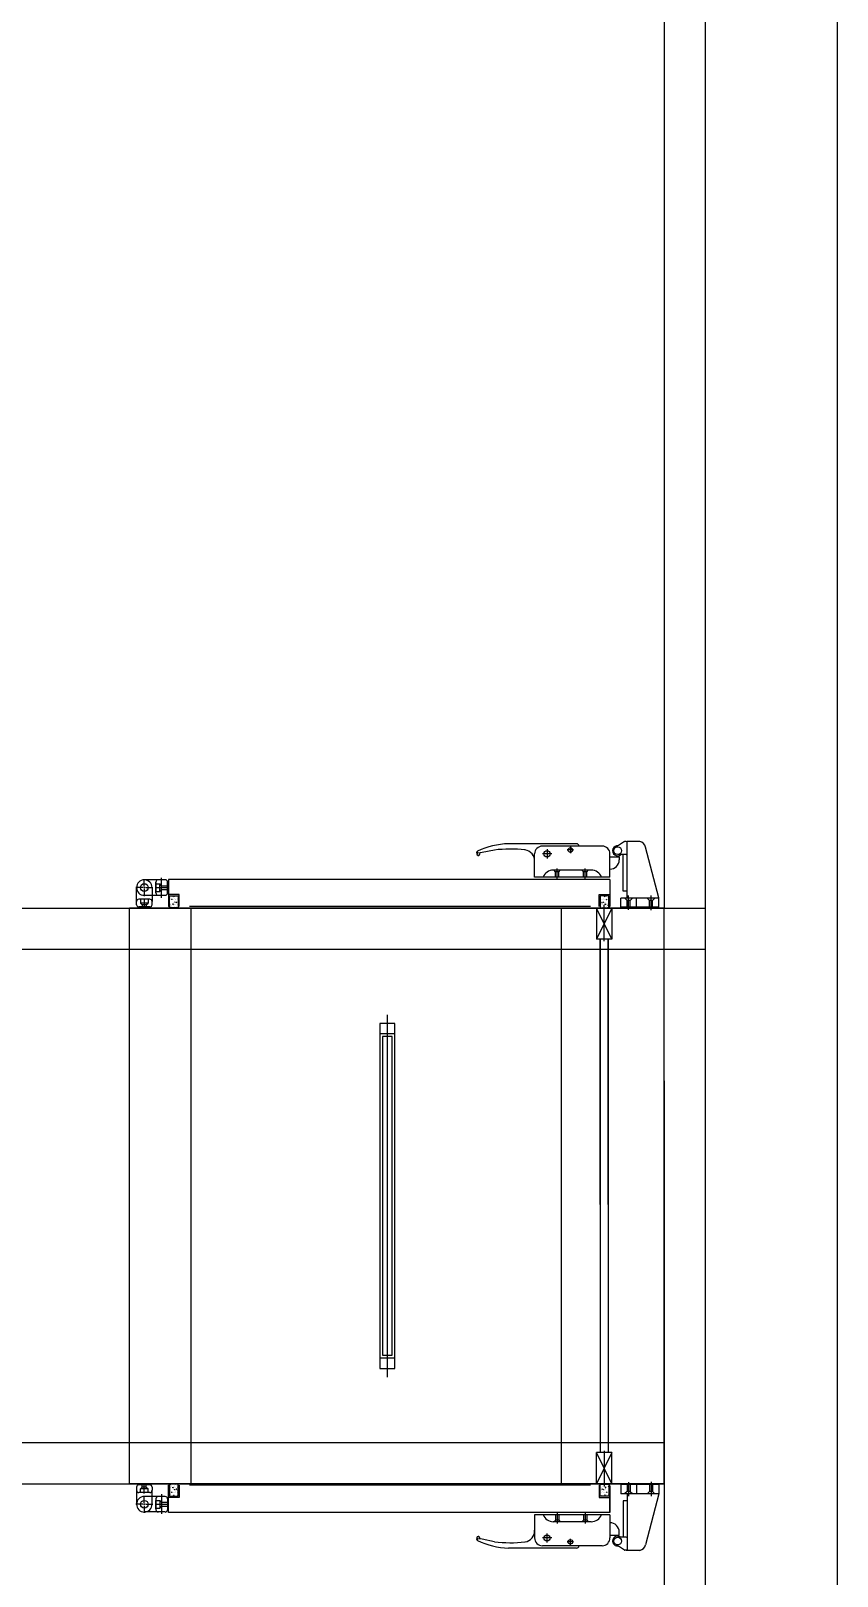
# Model space of a CAD drawing. Header units: millimetres. Extents: x 11414 to 120121, y 3637 to 81420.
# Drawn here: x 96497 to 97477, y 62065 to 63944 of the extents above; entities that cross this region are included whole.
import ezdxf
from ezdxf.enums import TextEntityAlignment as Align

# ---------------------------------------------------------------- set-up
doc = ezdxf.new("R2010")
doc.units = ezdxf.units.MM
doc.header["$LTSCALE"] = 100
doc.layers.get('0').update_dxf_attribs({"color": 251})
for name, color, linetype in [('ARC-7$0$ARCH', 9, 'Continuous'), ('ARC-7$0$동물실', 9, 'Continuous'), ('ARC-7$0$방화석고', 9, 'Continuous')]:
    doc.layers.add(name, color=color, linetype=linetype)
doc.styles.add('ARC-7$0$돋움', font='')
doc.styles.add('ARC-7$0$울릉도l', font='')
doc.styles.get('ARC-7$0$돋움').set_extended_font_data('DotumChe')
doc.styles.get('ARC-7$0$울릉도l').set_extended_font_data('Dotum')

# ---------------------------------------------------------------- blocks, each defined once
blk = doc.blocks.new('ARC-7')
at = {"layer": 'ARC-7$0$동물실', "color": 251}
for p, q in [((678282.8, -433108.5), (678282.8, -434908.5)), ((678176.1, -434830.1), (678093.2, -434830.1)), ((678207.3, -434833), (678134.6, -434833)), ((678140.2, -434836.7), (678140.2, -434848.1)), ((678168.6, -434833.9), (678168.6, -434841.4)), ((678234.4, -434827.4), (678223.3, -434834.8)), ((678236.5, -434827.4), (678234.9, -434827.4)), ((678237.5, -434896.2), (678237.5, -434827.3)), ((678253, -434827.3), (678237.5, -434827.3)), ((678237.5, -434842.4), (678237.5, -434828.2)), ((678276.1, -434895.9), (678259.8, -434834.2)), ((678055.1, -434840.4), (678055.2, -434839.9)), ((678061.3, -434840.8), (678056.1, -434841.5)), ((678076.3, -434837.8), (678061.3, -434840.8)), ((678125.1, -434870.7), (678125.1, -434842.4)), ((678145.9, -434842.4), (678134.6, -434842.4)), ((678172.3, -434837.7), (678164.8, -434837.7)), ((678216.7, -434870.7), (678216.7, -434842.4)), ((678216.7, -434845.9), (678228, -434845.9)), ((678236.5, -434843.3), (678226.1, -434843.3)), ((678228, -434845.9), (678228, -434849.7)), ((678232.7, -434887.7), (678232.7, -434843.3)), ((677650.6, -434881.5), (677650.6, -434873.1)), ((677676.1, -434874), (677650.6, -434874)), ((677650.6, -434874), (677650.6, -434874)), ((677671.4, -434895.7), (677671.4, -434871.6)), ((678216.7, -434873.5), (677680, -434873.5)), ((677680, -434873.5), (677680, -434906.6)), ((678216.7, -434870.7), (678125.1, -434870.7)), ((678194, -434862.2), (678147.8, -434862.2)), ((678150.6, -434864.1), (678148.7, -434862.2)), ((678154.4, -434864.1), (678150.6, -434864.1)), ((678150.6, -434870.7), (678150.6, -434864.1)), ((678152.5, -434873.1), (678152.5, -434860.1)), ((678154.4, -434864.1), (678156.3, -434862.2)), ((678154.4, -434870.7), (678154.4, -434864.1)), ((678184.6, -434864.1), (678182.7, -434862.2)), ((678188.4, -434864.1), (678184.6, -434864.1)), ((678184.6, -434870.7), (678184.6, -434864.1)), ((678186.5, -434873.1), (678186.5, -434860.1)), ((678188.4, -434864.1), (678190.3, -434862.2)), ((678188.4, -434870.7), (678188.4, -434864.1)), ((678216.7, -434860.1), (678216.7, -434860.1)), ((678216.7, -434873.5), (678216.7, -434906.6)), ((677648.7, -434883.4), (677640.2, -434883.4)), ((677641.2, -434900.4), (677641.2, -434883.4)), ((677641.2, -434883.4), (677641.2, -434883.4)), ((677651.5, -434883.4), (677649.6, -434883.4)), ((677650.6, -434882.5), (677650.6, -434884.4)), ((677650.6, -434885.3), (677650.6, -434893.8)), ((677676.1, -434892.9), (677650.6, -434892.9)), ((677652.5, -434883.4), (677661, -434883.4)), ((677660, -434883.4), (677660, -434892.8)), ((677660, -434892.8), (677660, -434900.4)), ((677663.8, -434883.4), (677678.9, -434883.4)), ((677664.7, -434890), (677664.7, -434876.8)), ((677664.7, -434877.8), (677664.7, -434888.2)), ((677664.7, -434889.1), (677664.7, -434878.7)), ((677664.7, -434878.7), (677669.5, -434878.7)), ((677664.7, -434888.2), (677669.5, -434888.2)), ((677669.5, -434888.2), (677669.5, -434878.7)), ((677671.4, -434881.1), (677669.5, -434878.7)), ((677671.4, -434885.8), (677669.5, -434888.2)), ((677671.4, -434881.1), (677678.9, -434881.1)), ((677671.4, -434885.8), (677671.4, -434881.1)), ((677671.4, -434885.8), (677678.9, -434885.8)), ((677678.9, -434890), (677678.9, -434876.8)), ((677693, -434891.7), (677680, -434891.7)), ((677681.2, -434907.9), (677681.2, -434893.3)), ((677681.2, -434893.3), (677691.7, -434893.3)), ((677684.2, -434893.3), (677684.1, -434893.4)), ((677684.1, -434893.3), (677684.1, -434893.4)), ((677685.9, -434893.5), (677685.9, -434893.5)), ((677691, -434893.7), (677691, -434893.7)), ((677691.7, -434893.3), (677691.7, -434907.9)), ((677693, -434906.5), (677693, -434891.7)), ((678203.7, -434906.5), (678203.7, -434891.7)), ((678203.7, -434891.7), (678216.7, -434891.7)), ((678204.9, -434893.3), (678204.9, -434907.9)), ((678215.5, -434893.3), (678204.9, -434893.3)), ((678205.5, -434893.7), (678205.5, -434893.7)), ((678210.5, -434893.5), (678210.5, -434893.5)), ((678212.2, -434893.3), (678212.3, -434893.4)), ((678212.4, -434893.3), (678212.3, -434893.4)), ((678215.5, -434907.9), (678215.5, -434893.3)), ((678237.5, -434887.7), (678232.7, -434887.7)), ((678239.3, -434910.4), (678239.3, -434893.2)), ((678266.7, -434910.8), (678266.7, -434893.2)), ((676532.8, -434908.5), (678332.8, -434908.5)), ((678282.8, -434908.5), (677632.8, -434908.5)), ((677632.8, -435608.5), (677632.8, -434908.5)), ((677641.2, -434904.2), (677641.2, -434900.4)), ((677657.2, -434897.6), (677644, -434897.6)), ((677657.2, -434907), (677644, -434907)), ((677645.9, -434897.6), (677645.9, -434902.3)), ((677655.3, -434902.3), (677645.9, -434902.3)), ((677648.2, -434904.2), (677645.9, -434902.3)), ((677652.9, -434904.2), (677648.2, -434904.2)), ((677648.2, -434904.2), (677648.2, -434907)), ((677650.6, -434896.6), (677650.6, -434908.2)), ((677652.9, -434904.2), (677655.3, -434902.3)), ((677652.9, -434904.2), (677652.9, -434907)), ((677655.3, -434897.6), (677655.3, -434902.3)), ((677660, -434904.2), (677660, -434900.4)), ((677681.2, -434906.6), (677680, -434906.6)), ((677681.4, -434900.6), (677681.2, -434900.5)), ((677681.4, -434900.6), (677681.2, -434900.9)), ((677691.7, -434907.9), (677681.2, -434907.9)), ((677681.3, -434895.1), (677681.3, -434895.1)), ((677681.3, -434907), (677681.3, -434907)), ((677681.6, -434904.4), (677681.4, -434905)), ((677682.1, -434904.7), (677681.4, -434905)), ((677682.1, -434904.7), (677681.6, -434904.4)), ((677681.7, -434901.4), (677681.7, -434901.4)), ((677682.1, -434897), (677682.1, -434897)), ((677682.7, -434907.7), (677682.1, -434907.6)), ((677682.1, -434907.6), (677682.2, -434907.9)), ((677682.2, -434898.4), (677682.2, -434898.4)), ((677682.2, -434903.1), (677682.2, -434903.1)), ((677682.3, -434894.9), (677682.3, -434894.9)), ((677682.7, -434907.7), (677682.5, -434907.9)), ((677683.2, -434905), (677683.2, -434905)), ((677683.4, -434906.9), (677683.4, -434906.9)), ((677683.9, -434897.6), (677683.7, -434898.1)), ((677684.4, -434897.9), (677683.7, -434898.1)), ((677684.4, -434897.9), (677683.9, -434897.6)), ((677684.1, -434898.3), (677684.1, -434898.3)), ((677684.7, -434894.6), (677684.7, -434894.6)), ((677684.9, -434898.4), (677684.9, -434898.4)), ((677685.2, -434903.3), (677685.3, -434904.2)), ((677686.1, -434903.4), (677685.2, -434903.3)), ((677686.1, -434903.4), (677685.3, -434904.2)), ((677685.5, -434907.4), (677685.5, -434907.4)), ((677685.6, -434904.2), (677685.6, -434904.2)), ((677685.7, -434901.1), (677685.7, -434901.1)), ((677685.7, -434901.3), (677685.7, -434901.3)), ((677685.8, -434897.9), (677685.8, -434897.9)), ((677686, -434894.8), (677686, -434894.8)), ((677686.9, -434894), (677686.3, -434894)), ((677686.3, -434894), (677686.4, -434894.6)), ((677686.9, -434894), (677686.4, -434894.6)), ((677686.8, -434894.1), (677686.8, -434894.1)), ((677686.8, -434904.5), (677686.8, -434904.5)), ((677686.8, -434906.1), (677686.8, -434906.1)), ((677687.1, -434897.3), (677687.1, -434897.3)), ((677687.2, -434900.4), (677687.2, -434900.4)), ((677687.3, -434903.4), (677687.3, -434903.4)), ((677688.2, -434901.1), (677687.6, -434901.1)), ((677687.6, -434901.1), (677687.7, -434901.7)), ((677688.2, -434901.1), (677687.7, -434901.7)), ((677688.2, -434897.6), (677688.2, -434897.6)), ((677688.4, -434907.1), (677688.4, -434907.1)), ((677689.1, -434898.5), (677689.1, -434898.5)), ((677689.1, -434904.2), (677689.1, -434904.2)), ((677689.3, -434900.8), (677689.3, -434900.8)), ((677689.6, -434901.4), (677689.4, -434901.9)), ((677690, -434901.7), (677689.4, -434901.9)), ((677690, -434901.7), (677689.6, -434901.4)), ((677690.3, -434906.8), (677690.3, -434906.8)), ((677690.4, -434897.4), (677690.4, -434897.4)), ((677690.4, -434903.6), (677690.4, -434903.6)), ((677690.5, -434900.5), (677690.5, -434900.5)), ((677690.6, -434897.3), (677690.6, -434897.3)), ((677690.7, -434893.8), (677690.7, -434893.8)), ((677690.7, -434894.2), (677690.7, -434894.2)), ((677691.6, -434900.5), (677691.6, -434900.5)), ((677691.7, -434895), (677691.7, -434895.1)), ((677691.7, -434895.1), (677691.7, -434895.1)), ((678193.2, -434906.6), (677705.7, -434906.6)), ((677707.8, -435608.5), (677707.8, -434908.5)), ((678157.8, -435608.5), (678157.8, -434908.5)), ((678214.8, -434908.5), (678196, -434908.5)), ((678214.8, -434908.5), (678196, -434908.5)), ((678219.1, -434946.2), (678200.3, -434908.5)), ((678219.1, -434908.5), (678200.3, -434946.2)), ((678200.3, -434908.5), (678200.3, -434946.2)), ((678204.7, -434895), (678204.8, -434895.1)), ((678204.7, -434895.1), (678204.8, -434895.1)), ((678204.8, -434900.5), (678204.8, -434900.5)), ((678204.9, -434907.9), (678215.5, -434907.9)), ((678205.7, -434894.2), (678205.7, -434894.2)), ((678205.8, -434893.8), (678205.8, -434893.8)), ((678205.8, -434897.3), (678205.8, -434897.3)), ((678205.9, -434900.5), (678205.9, -434900.5)), ((678206, -434897.4), (678206, -434897.4)), ((678206.1, -434903.6), (678206.1, -434903.6)), ((678206.2, -434906.8), (678206.2, -434906.8)), ((678206.4, -434901.7), (678206.9, -434901.4)), ((678206.4, -434901.7), (678207.1, -434901.9)), ((678206.9, -434901.4), (678207.1, -434901.9)), ((678207.2, -434900.8), (678207.2, -434900.8)), ((678207.3, -434898.5), (678207.3, -434898.5)), ((678207.3, -434904.2), (678207.3, -434904.2)), ((678208, -434907.1), (678208, -434907.1)), ((678208.3, -434897.6), (678208.3, -434897.6)), ((678208.3, -434901.1), (678208.7, -434901.7)), ((678208.3, -434901.1), (678208.8, -434901.1)), ((678208.8, -434901.1), (678208.7, -434901.7)), ((678209.2, -434903.4), (678209.2, -434903.4)), ((678209.3, -434897.3), (678209.3, -434897.3)), ((678209.3, -434900.4), (678209.3, -434900.4)), ((678209.6, -434894), (678210, -434894.6)), ((678209.6, -434894), (678210.1, -434894)), ((678209.6, -434894.1), (678209.6, -434894.1)), ((678209.7, -434904.5), (678209.7, -434904.5)), ((678209.7, -434948.5), (678209.7, -434904.9)), ((678209.7, -434906.1), (678209.7, -434906.1)), ((678210.1, -434894), (678210, -434894.6)), ((678210.4, -434903.4), (678211.2, -434903.3)), ((678210.4, -434903.4), (678211.1, -434904.2)), ((678210.5, -434894.8), (678210.5, -434894.8)), ((678210.6, -434897.9), (678210.6, -434897.9)), ((678210.7, -434901.1), (678210.7, -434901.1)), ((678210.7, -434901.3), (678210.7, -434901.3)), ((678210.8, -434904.2), (678210.8, -434904.2)), ((678210.9, -434907.4), (678210.9, -434907.4)), ((678211.2, -434903.3), (678211.1, -434904.2)), ((678211.5, -434898.4), (678211.5, -434898.4)), ((678211.7, -434894.6), (678211.7, -434894.6)), ((678212, -434897.9), (678212.5, -434897.6)), ((678212, -434897.9), (678212.7, -434898.1)), ((678212.4, -434898.3), (678212.4, -434898.3)), ((678212.5, -434897.6), (678212.7, -434898.1)), ((678213, -434906.9), (678213, -434906.9)), ((678213.2, -434905), (678213.2, -434905)), ((678213.7, -434907.7), (678214.3, -434907.6)), ((678213.7, -434907.7), (678213.9, -434907.9)), ((678214.1, -434894.9), (678214.1, -434894.9)), ((678214.2, -434898.4), (678214.2, -434898.4)), ((678214.2, -434903.1), (678214.2, -434903.1)), ((678214.3, -434907.6), (678214.2, -434907.9)), ((678214.3, -434904.7), (678214.8, -434904.4)), ((678214.3, -434904.7), (678215, -434905)), ((678214.4, -434897), (678214.4, -434897)), ((678214.8, -434901.4), (678214.8, -434901.4)), ((678214.8, -434904.4), (678215, -434905)), ((678215, -434900.6), (678215.3, -434900.5)), ((678215, -434900.6), (678215.3, -434900.9)), ((678215.1, -434895.1), (678215.1, -434895.1)), ((678215.2, -434907), (678215.2, -434907)), ((678215.5, -434906.6), (678216.7, -434906.6)), ((678219.1, -434908.5), (678219.1, -434946.2)), ((678276.2, -434896.2), (678229.9, -434896.2)), ((678229.9, -434907.4), (678229.9, -434896.2)), ((678276.2, -434907.4), (678229.9, -434907.4)), ((678237.5, -434899.1), (678234.6, -434896.3)), ((678241.2, -434899.1), (678237.5, -434899.1)), ((678237.5, -434907.4), (678237.5, -434899.1)), ((678241.2, -434899.1), (678244.1, -434896.3)), ((678241.2, -434907.4), (678241.2, -434899.1)), ((678248.8, -434907.4), (678248.8, -434896.2)), ((678264.8, -434899), (678262, -434896.2)), ((678268.6, -434899), (678264.8, -434899)), ((678264.8, -434907.4), (678264.8, -434899)), ((678268.6, -434899), (678271.4, -434896.2)), ((678268.6, -434907.4), (678268.6, -434899)), ((678276.2, -434907.4), (678276.2, -434896.3)), ((678282.8, -435608.5), (678282.8, -434908.5)), ((678219.1, -434946.2), (678200.3, -434946.2)), ((678204.9, -434946.2), (678204.9, -435570.7)), ((678204.9, -435268.7), (678204.9, -434946.2)), ((678214.5, -434946.2), (678214.5, -435570.7)), ((678214.5, -435268.7), (678214.5, -434946.2)), ((677946.1, -435478.9), (677946.1, -435038)), ((677936.8, -435048.6), (677936.8, -435468.3)), ((677955.3, -435048.6), (677936.8, -435048.6)), ((677955.3, -435061.5), (677936.8, -435061.5)), ((677955.3, -435468.3), (677955.3, -435048.6)), ((677940.1, -435064.7), (677940.1, -435452.2)), ((677952.1, -435064.7), (677940.1, -435064.7)), ((677952.1, -435452.2), (677952.1, -435064.7)), ((678282.8, -435118.5), (678282.8, -451608.5)), ((677936.8, -435455.4), (677955.3, -435455.4)), ((677940.1, -435452.2), (677952.1, -435452.2)), ((677936.8, -435468.3), (677955.3, -435468.3)), ((676532.8, -435558.5), (678282.8, -435558.5)), ((678209.7, -435568.4), (678209.7, -435612)), ((678200.3, -435608.5), (678200.3, -435570.7)), ((678219.1, -435570.7), (678200.3, -435608.5)), ((678219.1, -435608.5), (678200.3, -435570.7)), ((678219.1, -435570.7), (678200.3, -435570.7)), ((678219.1, -435608.5), (678219.1, -435570.7)), ((678239.3, -435606.5), (678239.3, -435623.7)), ((678266.7, -435606.1), (678266.7, -435623.7)), ((676532.8, -435608.5), (678282.8, -435608.5)), ((678282.8, -435608.5), (677632.8, -435608.5)), ((677641.2, -435612.7), (677641.2, -435616.5)), ((677641.2, -435616.5), (677641.2, -435633.5)), ((677657.2, -435609.9), (677644, -435609.9)), ((677657.2, -435619.3), (677644, -435619.3)), ((677648.2, -435612.7), (677645.9, -435614.6)), ((677655.3, -435614.6), (677645.9, -435614.6)), ((677645.9, -435619.3), (677645.9, -435614.6)), ((677648.2, -435612.7), (677648.2, -435609.9)), ((677652.9, -435612.7), (677648.2, -435612.7)), ((677650.6, -435620.3), (677650.6, -435608.7)), ((677650.6, -435631.6), (677650.6, -435623.1)), ((677676.1, -435624), (677650.6, -435624)), ((677652.9, -435612.7), (677652.9, -435609.9)), ((677652.9, -435612.7), (677655.3, -435614.6)), ((677655.3, -435619.3), (677655.3, -435614.6)), ((677660, -435612.7), (677660, -435616.5)), ((677660, -435624.1), (677660, -435616.5)), ((677660, -435633.5), (677660, -435624.1)), ((677671.4, -435621.2), (677671.4, -435645.3)), ((677680, -435643.4), (677680, -435610.3)), ((677681.2, -435610.3), (677680, -435610.3)), ((677693, -435625.2), (677680, -435625.2)), ((677691.7, -435609), (677681.2, -435609)), ((677681.2, -435609), (677681.2, -435623.6)), ((677681.4, -435616.4), (677681.2, -435616.1)), ((677681.4, -435616.4), (677681.2, -435616.5)), ((677681.2, -435623.6), (677691.7, -435623.6)), ((677681.3, -435610), (677681.3, -435610)), ((677681.3, -435621.9), (677681.3, -435621.9)), ((677682.1, -435612.3), (677681.4, -435612)), ((677681.6, -435612.6), (677681.4, -435612)), ((677682.1, -435612.3), (677681.6, -435612.6)), ((677681.7, -435615.6), (677681.7, -435615.6)), ((677682.1, -435609.4), (677682.2, -435609.1)), ((677682.7, -435609.3), (677682.1, -435609.4)), ((677682.1, -435619.9), (677682.1, -435619.9)), ((677682.2, -435613.9), (677682.2, -435613.9)), ((677682.2, -435618.6), (677682.2, -435618.6)), ((677682.3, -435622.1), (677682.3, -435622.1)), ((677682.7, -435609.3), (677682.5, -435609.1)), ((677683.2, -435612), (677683.2, -435612)), ((677683.4, -435610.1), (677683.4, -435610.1)), ((677684.4, -435619.1), (677683.7, -435618.9)), ((677683.9, -435619.4), (677683.7, -435618.9)), ((677684.4, -435619.1), (677683.9, -435619.4)), ((677684.1, -435618.7), (677684.1, -435618.7)), ((677684.2, -435623.7), (677684.1, -435623.6)), ((677684.1, -435623.7), (677684.1, -435623.6)), ((677684.7, -435622.4), (677684.7, -435622.4)), ((677684.9, -435618.6), (677684.9, -435618.6)), ((677685.2, -435613.7), (677685.3, -435612.8)), ((677686.1, -435613.6), (677685.2, -435613.7)), ((677686.1, -435613.6), (677685.3, -435612.8)), ((677685.5, -435609.6), (677685.5, -435609.6)), ((677685.6, -435612.8), (677685.6, -435612.8)), ((677685.7, -435615.7), (677685.7, -435615.7)), ((677685.7, -435615.9), (677685.7, -435615.9)), ((677685.8, -435619.1), (677685.8, -435619.1)), ((677685.9, -435623.5), (677685.9, -435623.5)), ((677686, -435622.2), (677686, -435622.2)), ((677686.3, -435623), (677686.4, -435622.4)), ((677686.9, -435622.9), (677686.3, -435623)), ((677686.9, -435622.9), (677686.4, -435622.4)), ((677686.8, -435610.9), (677686.8, -435610.9)), ((677686.8, -435612.4), (677686.8, -435612.4)), ((677686.8, -435622.9), (677686.8, -435622.9)), ((677687.1, -435619.7), (677687.1, -435619.7)), ((677687.2, -435616.6), (677687.2, -435616.6)), ((677687.3, -435613.6), (677687.3, -435613.6)), ((677687.6, -435615.9), (677687.7, -435615.3)), ((677688.2, -435615.8), (677687.6, -435615.9)), ((677688.2, -435615.8), (677687.7, -435615.3)), ((677688.2, -435619.4), (677688.2, -435619.4)), ((677688.4, -435609.9), (677688.4, -435609.9)), ((677689.1, -435612.8), (677689.1, -435612.8)), ((677689.1, -435618.5), (677689.1, -435618.5)), ((677689.3, -435616.2), (677689.3, -435616.2)), ((677690, -435615.3), (677689.4, -435615.1)), ((677689.6, -435615.6), (677689.4, -435615.1)), ((677690, -435615.3), (677689.6, -435615.6)), ((677690.3, -435610.2), (677690.3, -435610.2)), ((677690.4, -435613.4), (677690.4, -435613.4)), ((677690.4, -435619.6), (677690.4, -435619.6)), ((677690.5, -435616.5), (677690.5, -435616.5)), ((677690.6, -435619.7), (677690.6, -435619.7)), ((677690.7, -435622.8), (677690.7, -435622.8)), ((677690.7, -435623.1), (677690.7, -435623.1)), ((677691, -435623.3), (677691, -435623.3)), ((677691.6, -435616.5), (677691.6, -435616.5)), ((677691.7, -435623.6), (677691.7, -435609)), ((677691.7, -435621.9), (677691.7, -435621.9)), ((677691.7, -435622), (677691.7, -435621.9)), ((677693, -435610.4), (677693, -435625.2)), ((678193.2, -435610.3), (677705.7, -435610.3)), ((678214.8, -435608.5), (678196, -435608.5)), ((678203.7, -435610.4), (678203.7, -435625.2)), ((678203.7, -435625.2), (678216.7, -435625.2)), ((678204.9, -435609), (678215.5, -435609)), ((678204.9, -435623.6), (678204.9, -435609)), ((678215.5, -435623.6), (678204.9, -435623.6)), ((678205.3, -435621.6), (678205.4, -435621.6)), ((678205.3, -435621.7), (678205.4, -435621.6)), ((678205.4, -435616.2), (678205.4, -435616.2)), ((678206.1, -435623), (678206.1, -435623)), ((678206.3, -435622.5), (678206.3, -435622.5)), ((678206.4, -435619.4), (678206.4, -435619.4)), ((678206.4, -435622.8), (678206.4, -435622.8)), ((678206.6, -435616.2), (678206.6, -435616.2)), ((678206.6, -435619.3), (678206.6, -435619.3)), ((678206.7, -435613.1), (678206.7, -435613.1)), ((678206.8, -435609.9), (678206.8, -435609.9)), ((678207, -435615), (678207.7, -435614.8)), ((678207, -435615), (678207.5, -435615.3)), ((678207.5, -435615.3), (678207.7, -435614.8)), ((678207.8, -435615.9), (678207.8, -435615.9)), ((678207.9, -435612.5), (678207.9, -435612.5)), ((678207.9, -435618.2), (678207.9, -435618.2)), ((678208.6, -435609.6), (678208.6, -435609.6)), ((678208.9, -435615.5), (678209.3, -435615)), ((678208.9, -435615.5), (678209.4, -435615.6)), ((678208.9, -435619.1), (678208.9, -435619.1)), ((678209.4, -435615.6), (678209.3, -435615)), ((678209.8, -435613.3), (678209.8, -435613.3)), ((678209.9, -435616.3), (678209.9, -435616.3)), ((678209.9, -435619.4), (678209.9, -435619.4)), ((678210.2, -435622.6), (678210.6, -435622.1)), ((678210.2, -435622.6), (678210.7, -435622.7)), ((678210.2, -435622.6), (678210.2, -435622.6)), ((678210.3, -435610.6), (678210.3, -435610.6)), ((678210.3, -435612.1), (678210.3, -435612.1)), ((678210.7, -435622.7), (678210.6, -435622.1)), ((678211, -435613.3), (678211.7, -435612.5)), ((678211, -435613.3), (678211.8, -435613.4)), ((678211.1, -435621.9), (678211.1, -435621.9)), ((678211.1, -435623.2), (678211.1, -435623.2)), ((678211.2, -435618.8), (678211.2, -435618.8)), ((678211.3, -435615.6), (678211.3, -435615.6)), ((678211.4, -435612.5), (678211.4, -435612.5)), ((678211.4, -435615.4), (678211.4, -435615.4)), ((678211.5, -435609.3), (678211.5, -435609.3)), ((678211.8, -435613.4), (678211.7, -435612.5)), ((678212.1, -435618.3), (678212.1, -435618.3)), ((678212.4, -435622.1), (678212.4, -435622.1)), ((678212.6, -435618.8), (678213.3, -435618.6)), ((678212.6, -435618.8), (678213.1, -435619.1)), ((678212.8, -435623.4), (678213, -435623.3)), ((678213, -435618.4), (678213, -435618.4)), ((678213, -435623.4), (678213, -435623.3)), ((678213.1, -435619.1), (678213.3, -435618.6)), ((678213.6, -435609.8), (678213.6, -435609.8)), ((678213.8, -435611.7), (678213.8, -435611.7)), ((678214.3, -435609), (678214.6, -435608.8)), ((678214.3, -435609), (678214.9, -435609.1)), ((678214.7, -435621.7), (678214.7, -435621.7)), ((678214.9, -435609.1), (678214.8, -435608.8)), ((678214.8, -435613.6), (678214.8, -435613.6)), ((678214.8, -435618.3), (678214.8, -435618.3)), ((678214.9, -435612), (678215.6, -435611.7)), ((678214.9, -435612), (678215.4, -435612.3)), ((678215, -435619.6), (678215, -435619.6)), ((678215.4, -435612.3), (678215.6, -435611.7)), ((678215.4, -435615.3), (678215.4, -435615.3)), ((678215.5, -435609), (678215.5, -435623.6)), ((678215.5, -435610.3), (678216.7, -435610.3)), ((678215.6, -435616.1), (678215.9, -435615.8)), ((678215.6, -435616.1), (678215.9, -435616.2)), ((678215.7, -435621.6), (678215.7, -435621.6)), ((678215.8, -435609.7), (678215.8, -435609.7)), ((678216.7, -435643.4), (678216.7, -435610.3)), ((678216.7, -435611.3), (678216.7, -435643.4)), ((678276.2, -435609.5), (678229.9, -435609.5)), ((678229.9, -435609.5), (678229.9, -435620.7)), ((678276.2, -435620.7), (678229.9, -435620.7)), ((678237.5, -435617.8), (678234.6, -435620.6)), ((678237.5, -435609.5), (678237.5, -435617.8)), ((678241.2, -435617.8), (678237.5, -435617.8)), ((678237.5, -435620.7), (678237.5, -435689.6)), ((678241.2, -435609.5), (678241.2, -435617.8)), ((678241.2, -435617.8), (678244.1, -435620.6)), ((678248.8, -435609.5), (678248.8, -435620.7)), ((678276.1, -435621), (678259.8, -435682.7)), ((678264.8, -435617.9), (678262, -435620.7)), ((678264.8, -435609.5), (678264.8, -435617.9)), ((678268.6, -435617.9), (678264.8, -435617.9)), ((678268.6, -435609.5), (678268.6, -435617.9)), ((678268.6, -435617.9), (678271.4, -435620.7)), ((678276.2, -435609.5), (678276.2, -435620.6)), ((677648.7, -435633.5), (677640.2, -435633.5)), ((677641.2, -435633.5), (677641.2, -435633.5)), ((677651.5, -435633.5), (677649.6, -435633.5)), ((677650.6, -435634.4), (677650.6, -435632.5)), ((677650.6, -435635.4), (677650.6, -435643.9)), ((677676.1, -435642.9), (677650.6, -435642.9)), ((677650.6, -435642.9), (677650.6, -435642.9)), ((677652.5, -435633.5), (677661, -435633.5)), ((677663.8, -435633.5), (677678.9, -435633.5)), ((677664.7, -435626.9), (677664.7, -435640.1)), ((677664.7, -435627.8), (677664.7, -435638.2)), ((677664.7, -435639.1), (677664.7, -435628.8)), ((677664.7, -435628.8), (677669.5, -435628.8)), ((677664.7, -435638.2), (677669.5, -435638.2)), ((677669.5, -435628.8), (677669.5, -435638.2)), ((677671.4, -435631.1), (677669.5, -435628.8)), ((677671.4, -435635.8), (677669.5, -435638.2)), ((677671.4, -435631.1), (677678.9, -435631.1)), ((677671.4, -435631.1), (677671.4, -435635.8)), ((677671.4, -435635.8), (677678.9, -435635.8)), ((677678.9, -435626.9), (677678.9, -435640.1)), ((678216.7, -435643.4), (677680, -435643.4)), ((678152.5, -435643.8), (678152.5, -435656.8)), ((678186.5, -435643.8), (678186.5, -435656.8)), ((678232.7, -435629.2), (678232.7, -435673.6)), ((678237.5, -435629.2), (678232.7, -435629.2)), ((678216.7, -435646.2), (678125.1, -435646.2)), ((678125.1, -435646.2), (678125.1, -435674.5)), ((678194, -435654.7), (678147.8, -435654.7)), ((678150.6, -435652.8), (678148.7, -435654.7)), ((678150.6, -435646.2), (678150.6, -435652.8)), ((678154.4, -435652.8), (678150.6, -435652.8)), ((678154.4, -435646.2), (678154.4, -435652.8)), ((678154.4, -435652.8), (678156.3, -435654.7)), ((678184.6, -435652.8), (678182.7, -435654.7)), ((678184.6, -435646.2), (678184.6, -435652.8)), ((678188.4, -435652.8), (678184.6, -435652.8)), ((678188.4, -435646.2), (678188.4, -435652.8)), ((678188.4, -435652.8), (678190.3, -435654.7)), ((678216.7, -435646.2), (678216.7, -435674.5)), ((678216.7, -435656.9), (678216.7, -435656.9)), ((678055.1, -435676.6), (678055.2, -435677)), ((678061.3, -435676.1), (678056.1, -435675.4)), ((678076.3, -435679.1), (678061.3, -435676.1)), ((678145.9, -435674.5), (678134.6, -435674.5)), ((678140.2, -435680.2), (678140.2, -435668.9)), ((678172.3, -435679.2), (678164.8, -435679.2)), ((678168.6, -435683), (678168.6, -435675.5)), ((678216.7, -435671), (678228, -435671)), ((678234.4, -435689.5), (678223.3, -435682.2)), ((678236.5, -435673.6), (678226.1, -435673.6)), ((678228, -435671), (678228, -435667.2)), ((678237.5, -435674.5), (678237.5, -435688.7)), ((678176.1, -435686.8), (678093.2, -435686.8)), ((678207.3, -435684), (678134.6, -435684)), ((678236.5, -435689.5), (678234.9, -435689.5)), ((678253, -435689.6), (678237.5, -435689.6))]:
    blk.add_line(p, q, dxfattribs=at)
for centre, radius in [((678168.6, -434837.7), 2.83), ((678226.1, -434838.6), 4.72), ((678140.2, -434842.4), 3.78), ((677650.6, -434883.4), 4.72), ((677650.6, -435633.5), 4.72), ((678140.2, -435674.5), 3.78), ((678168.6, -435679.2), 2.83), ((678226.1, -435678.3), 4.72)]:
    blk.add_circle(centre, radius, dxfattribs=at)
for centre, radius, start, end in [((678095.7, -434921.6), 91.5, 91.531, 115.8646), ((678095.7, -434996), 159.4, 83.6062, 96.9945), ((678134.6, -434842.4), 9.44, 90, 180), ((678176.1, -434833), 2.83, 0, 90), ((678207.3, -434842.4), 9.44, 0, 90), ((678226.1, -434838.6), 6.13, 84.5114, 309.7151), ((678234.9, -434828.4), 0.944, 90, 123.4254), ((678236.5, -434828.4), 0.944, 0, 90), ((678250.8, -434836.5), 9.44, 14.8094, 76.709), ((678057.4, -434841.6), 2.83, 136.2669, 255.0997), ((678056.1, -434840.5), 0.944, 168.3763, 273.9335), ((678056.1, -434840.1), 0.944, 115.5273, 168.3763), ((678056.9, -434843.4), 0.944, 255.0997, 327.3125), ((678049.9, -434839), 9.21, 327.3125, 345.3084), ((678111.5, -434851.1), 13.6, 356.7888, 81.9712), ((678216.7, -434849.7), 11.3, 270, 0), ((678236.5, -434842.4), 0.944, 270, 0), ((677650.6, -434883.4), 9.44, 90, 180), ((677650.6, -434883.4), 9.44, 0, 90), ((677667.6, -434876.8), 2.83, 90, 180), ((677676.1, -434876.8), 2.83, 0, 90), ((678147.8, -434875.4), 13.2, 90, 159.0752), ((678194, -434875.4), 13.2, 20.9248, 90), ((677650.6, -434883.4), 9.44, 180, 270), ((677667.6, -434890), 2.83, 180, 270), ((677676.1, -434890), 2.83, 270, 0), ((677644, -434900.4), 2.83, 90, 180), ((677644, -434904.2), 2.83, 180, 270), ((677657.2, -434900.4), 2.83, 0, 90), ((677657.2, -434904.2), 2.83, 270, 0), ((678275.2, -434896.3), 0.944, 0, 14.8094), ((677644, -435612.7), 2.83, 90, 180), ((677644, -435616.5), 2.83, 180, 270), ((677650.6, -435633.5), 9.44, 90, 180), ((677657.2, -435612.7), 2.83, 0, 90), ((677657.2, -435616.5), 2.83, 270, 0), ((677667.6, -435626.9), 2.83, 90, 180), ((677676.1, -435626.9), 2.83, 0, 90), ((678275.2, -435620.6), 0.944, 345.1906, 0), ((677650.6, -435633.5), 9.44, 180, 270), ((677650.6, -435633.5), 9.44, 270, 0), ((677667.6, -435640.1), 2.83, 180, 270), ((677676.1, -435640.1), 2.83, 270, 0), ((678147.8, -435641.5), 13.2, 200.9248, 270), ((678194, -435641.5), 13.2, 270, 339.0752), ((678216.7, -435667.2), 11.3, 0, 90), ((678057.4, -435675.3), 2.83, 104.9003, 223.7331), ((678056.1, -435676.4), 0.944, 86.0665, 191.6237), ((678056.1, -435676.8), 0.944, 191.6237, 244.4727), ((678095.7, -435595.3), 91.5, 244.1354, 268.469), ((678056.9, -435673.5), 0.944, 32.6875, 104.9003), ((678049.9, -435678), 9.21, 14.6916, 32.6875), ((678095.7, -435520.9), 159.4, 263.0055, 276.3938), ((678111.5, -435665.9), 13.6, 278.0288, 3.2112), ((678134.6, -435674.5), 9.44, 180, 270), ((678207.3, -435674.5), 9.44, 270, 0), ((678226.1, -435678.3), 6.13, 50.2849, 275.4886), ((678236.5, -435674.5), 0.944, 0, 90), ((678250.8, -435680.4), 9.44, 283.291, 345.1906), ((678176.1, -435684), 2.83, 270, 0), ((678234.9, -435688.6), 0.944, 236.5746, 270), ((678236.5, -435688.6), 0.944, 270, 0)]:
    blk.add_arc(centre, radius, start, end, dxfattribs=at)
at = {"layer": 'ARC-7$0$방화석고', "color": 251, "linetype": 'Continuous'}
for p, q in [((678332.8, -436208.5), (678332.8, -433108.5)), ((678492.8, -433108.5), (678492.8, -436208.5)), ((676532.8, -434958.5), (678332.8, -434958.5))]:
    blk.add_line(p, q, dxfattribs=at)
at = {"color": 251, "style": 'ARC-7$0$돋움'}
for tag, p in [('X2', (601933.6, -417318.4)), ('X3', (611533.6, -417318.4)), ('X4', (621433.6, -417318.4)), ('X6', (641231.6, -417318.4)), ('X7', (651133.6, -417318.5)), ('X8', (661033.6, -417318.4)), ('X9', (667633.6, -417318.4)), ('X10', (676133.6, -417318.5)), ('X11', (683633.6, -417318.5)), ('X5', (631333.6, -417375.7))]:
    blk.add_attdef(tag, text='', height=750, dxfattribs=at).set_placement(p, align=Align.MIDDLE_CENTER)
at = {"layer": 'ARC-7$0$ARCH', "color": 251}
for tag, height, style, p in [('Y11', 450, 'ARC-7$0$울릉도l', (593382.5, -427808.5)), ('Y10', 450, 'ARC-7$0$울릉도l', (593382.5, -435308.5)), ('Y9', 450, 'ARC-7$0$울릉도l', (593382.5, -443808.5)), ('Y8', 450, 'ARC-7$0$울릉도l', (593382.5, -450408.5)), ('Y7', 450, 'ARC-7$0$울릉도l', (593382.5, -460308.5)), ('Y6', 750, 'ARC-7$0$돋움', (593382.5, -470208.5))]:
    blk.add_attdef(tag, text='', height=height, rotation=90, dxfattribs=dict(at, style=style)).set_placement(p, align=Align.MIDDLE_CENTER)

msp = doc.modelspace()

# ---------------------------------------------------------------- block references
at = {"color": 21, "linetype": 'Continuous'}
msp.add_blockref('ARC-7', (-581016.2, 497785.5, 0), dxfattribs=at)

doc.saveas('drawing.dxf')
